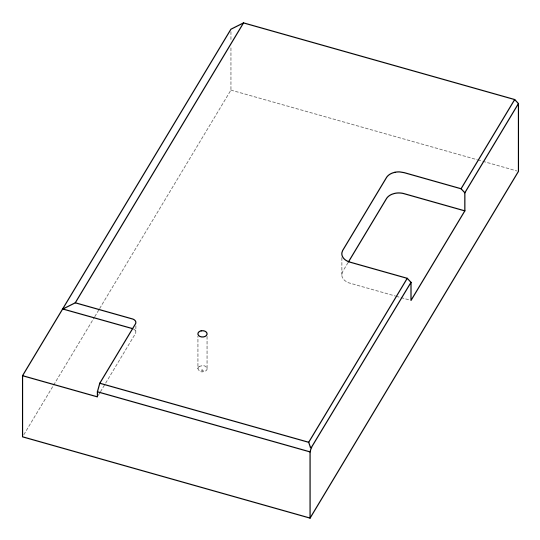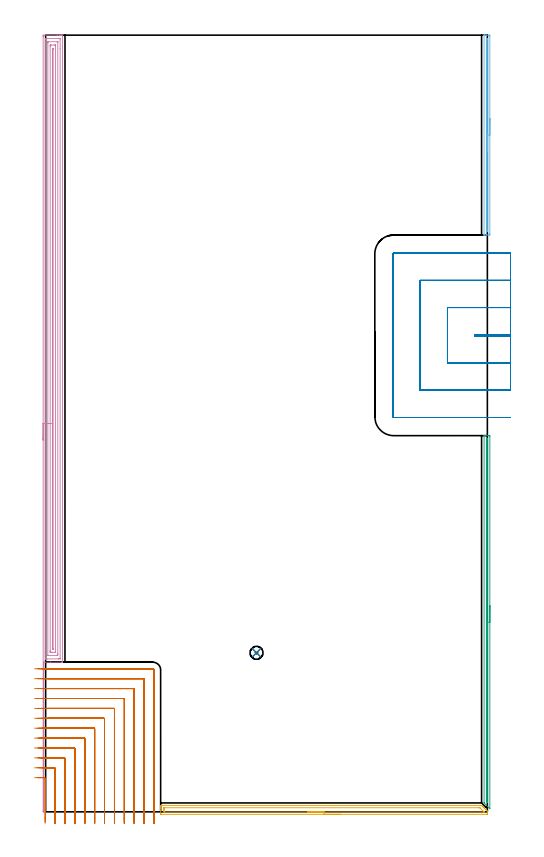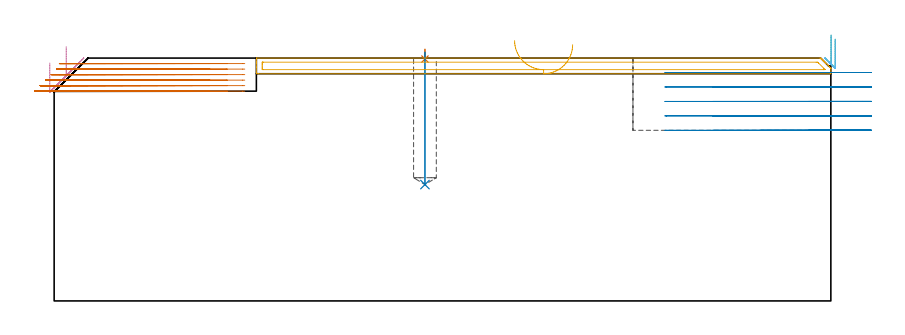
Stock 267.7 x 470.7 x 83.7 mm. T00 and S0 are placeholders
(PLAN: 8 operations, 4 tool changes, 49.5 min)
(1 SPOT_DRILL | STEP1POCKET | NXT0321_9005460120000 | 0.03 min | 0 mm3)
(2 DRILL_BLIND_HOLE_INTO_CENTER | STEP1POCKET | UGT0301_198 | 0.18 min | 2038 mm3)
(3 AREA_MILL | FG_CHAMFER_SURFACE | UGT0205_001 | 3.74 min | 1411 mm3)
(4 AREA_MILL_1 | FG_CHAMFER_SURFACE_1 | UGT0205_001 | 16.11 min | 31850 mm3)
(5 AREA_MILL_2 | FG_CHAMFER_SURFACE_2 | UGT0205_001 | 3.34 min | 2918 mm3)
(6 AREA_MILL_3 | FG_CHAMFER_SURFACE_3 | UGT0205_001 | 2.09 min | 761 mm3)
(7 MILL_CORNER_NOTCH_RECTANGULAR | CORNER_NOTCH_RECTANGULAR | NXT0201_009 | Follow Part, ap 2, ae 75% | 15.04 min | 66110 mm3)
(8 MILL_SLOT | SLOT_PARTIAL_RECTANGULAR | UGT0201_105 | Follow Part, ap 5.5, ae 75% | 8.99 min | 205088 mm3)
(TOOL NXT0321_9005460120000 | NC Spot Drill, 142deg, 12mm, Carbide, Uncoated | D12 PA142 FL30 Z2)
(TOOL UGT0301_198 | Twist Drill 7.9 mm | D7.9 PA118 FL73 Z2)
(TOOL UGT0205_001 | Chamfer Mill 20 x 3 x 45 deg. | D20 FL50 Z2)
(TOOL NXT0201_009 | ENDMILL 8mm [2P460-0800-NA 1630] | D8 FL26 Z6)
(TOOL UGT0201_105 | End Mill 22 mm | D22 FL25 Z2)
(OP 1 SPOT_DRILL)
G17 G21 G94 G90
T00 M6
G54
G17 G0 G90 X127.8 Y96.4 S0 M3
G43 Z93.7 H0
G94 G81 G98 Z83.36 F250. R86.7
G80
M5
M2
(OP 2 DRILL_BLIND_HOLE_INTO_CENTER)
G17 G21 G94 G90
T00 M6
G54
G17 G0 G90 X127.8 Y96.4 S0 M3
G43 Z93.7 H0
G94 G81 G98 Z40.1 F250. R85.7
G80
M5
M2
(OP 3 AREA_MILL)
G17 G21 G94 G90
T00 M6
G54
G17 G0 G90 X269.2 Y124.95 S1061 M3
G43 Z93.7 H0
Z90.2
G94 G1 Y124.912 Z89.328 F250.
Y124.798 Z88.463
Y124.609 Z87.612
Y124.347 Z86.78
Y124.013 Z85.974
Y123.61 Z85.2
Y123.141 Z84.464
Y122.61 Z83.772
Y122.021 Z83.129
Y121.378 Z82.539
Y120.686 Z82.008
Y119.95 Z81.54
Y119.176 Z81.137
Y118.37 Z80.803
Y117.538 Z80.541
Y116.686 Z80.352
Y115.822 Z80.238
Y114.95 Z80.2
Y2.059
X269.193 Y1.919 Z80.206
X269.042 Y2.059 Z80.358
X265.903 Y5.197 Z83.497
X265.704 Y5.405 Z83.689
X265.7 Y5.629 Z83.7
Y227.841
X265.706 Y227.99 Z83.693
X266.006 Y228. Z83.393
X266.384 Z83.015
X267.01 Z82.385
X268.203 Z81.194
X268.77 Y227.995 Z80.624
X269.19 Y227.99 Z80.204
X269.195 Y227.826 Z80.201
X269.199 Y227.395
X269.2 Y114.95 Z80.2
X267.786 Z81.614
Y6.181
X267.779 Y5.788 Z81.621
X267.768 Y5.793 Z81.632
X267.73 Y5.824 Z81.67
X267.695 Y5.857 Z81.705
X267.48 Y6.075 Z81.92
X267.121 Y6.451 Z82.279
X267.115 Y6.817 Z82.285
X267.114 Y6.861 Z82.286
Y225.504
X267.121 Y225.985 Z82.279
X267.144 Y225.99 Z82.256
X267.194 Y225.995 Z82.206
X267.258 Y225.998 Z82.142
X267.508 Y225.997 Z81.892
X267.699 Y225.99 Z81.701
X267.779 Y225.964 Z81.621
X267.784 Y225.718 Z81.616
X267.785 Y225.61 Z81.615
X267.786 Y114.95 Z81.614
Y114.078 Z81.652
Y113.213 Z81.766
Y112.362 Z81.955
Y111.53 Z82.217
Y110.724 Z82.551
Y109.95 Z82.954
Y109.214 Z83.423
Y108.522 Z83.954
Y107.879 Z84.543
Y107.29 Z85.186
Y106.758 Z85.878
Y106.29 Z86.614
Y105.887 Z87.388
Y105.553 Z88.194
Y105.291 Z89.026
Y105.102 Z89.878
Y104.988 Z90.743
Y104.95 Z91.614
G0 Z93.7
M5
M2
(OP 4 AREA_MILL_1)
G17 G21 G94 G90
T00 M6
G54
G17 G0 G90 X-1.5 Y225.35 S1061 M3
G43 Z93.7 H0
Z82.
G94 G1 Y225.388 Z81.128 F250.
Y225.502 Z80.264
Y225.691 Z79.412
Y225.953 Z78.58
Y226.287 Z77.774
Y226.69 Z77.
Y227.158 Z76.264
Y227.69 Z75.572
Y228.279 Z74.929
Y228.922 Z74.34
Y229.614 Z73.808
Y230.35 Z73.34
Y231.124 Z72.937
Y231.93 Z72.603
Y232.762 Z72.341
Y233.614 Z72.152
Y234.478 Z72.038
Y235.35 Z72.
Y469.709
X-1.499 Y470.07 Z72.001
X-1.495 Y470.598 Z72.003
X-1.492 Y470.692 Z72.006
X-0.972 Y470.7 Z72.526
X7.011 Z80.506
X8.423 Z81.919
X8.785 Z82.28
X9.509 Z83.008
X9.769 Z83.269
X10.167 Y470.693 Z83.658
X10.197 Y470.69 Z83.688
X10.2 Y470.517 Z83.7
Y90.934
X10.204 Y90.7 Z83.696
X10.123 Z83.622
X10.081 Z83.58
X9.672 Z83.166
X2.985 Z76.484
X-1.2 Z72.3
Y90.568
Y90.352 Z72.299
X-1.197 Y90.222 Z72.297
X-1.2 Y90.132 Z72.3
Y0.182
Y0.005 Z72.29
X-1.201 Y0.004
X-1.287 Y0.002 Z72.205
X-1.491 Y0.004 Z72.005
X-1.497 Y0.082 Z72.003
X-1.5 Y0.182 Z72.
Y235.35
X-0.086 Z73.414
Y468.282
X-0.085 Y468.69 Z73.415
X0.39 Y468.698 Z73.89
X0.802 Y468.699 Z74.302
X1.275 Y468.7 Z74.775
X7.898 Y468.699 Z81.398
X8.373 Y468.697 Z81.873
X8.785 Y468.69 Z82.285
X8.786 Y468.282 Z82.286
Y462.414
Y92.729
X8.785 Y92.71 Z82.285
X7.927 Y92.7 Z81.427
X7.898 Z81.398
X0.831 Z74.331
X-0.06 Y92.704 Z73.44
X-0.085 Y92.71 Z73.415
X-0.086 Y92.729 Z73.414
Y92.73
Y235.35
X1.328 Z74.828
X1.329 Y465.963 Z74.829
X1.331 Y466.494 Z74.831
X1.334 Y466.674 Z74.834
X1.335 Y466.689 Z74.835
X1.362 Y466.693 Z74.862
X1.416 Y466.697 Z74.916
X1.485 Y466.7 Z74.985
X7.011 Y466.699 Z80.511
X7.215 Y466.697 Z80.715
X7.351 Y466.691 Z80.851
X7.366 Y466.688 Z80.866
X7.368 Y466.682 Z80.868
X7.37 Y466.659 Z80.87
X7.371 Y466.615 Z80.871
Y466.494
Y95.943
X7.369 Y95.412 Z80.869
X7.365 Y95.055 Z80.865
X7.357 Y94.71 Z80.857
X7.011 Y94.703 Z80.511
X6.829 Y94.701 Z80.329
X1.689 Z75.189
X1.506 Y94.702 Z75.006
X1.362 Y94.71 Z74.862
X1.334 Y94.713 Z74.834
X1.332 Y94.73 Z74.832
X1.33 Y94.751 Z74.83
X1.329 Y94.881 Z74.829
X1.328 Y235.35 Z74.828
X2.743 Z76.243
Y463.811
X2.746 Y464.534 Z76.246
X2.75 Y464.64 Z76.25
X2.753 Y464.69 Z76.253
X2.802 Y464.692 Z76.302
X3.022 Y464.696 Z76.522
X3.463 Y464.7 Z76.963
X5.237 Z78.737
X5.679 Y464.696 Z79.179
X5.897 Y464.692 Z79.397
X5.946 Y464.69 Z79.446
X5.95 Y464.654 Z79.45
X5.952 Y464.589 Z79.452
X5.957 Y463.98 Z79.457
Y463.811
Y97.2
X5.955 Y96.837 Z79.455
X5.953 Y96.747 Z79.453
X5.951 Y96.711 Z79.451
X5.898 Y96.708 Z79.398
X5.731 Y96.702 Z79.231
X3.959 Y96.7 Z77.459
X3.463 Z76.963
X3.071 Y96.701 Z76.571
X2.809 Y96.708 Z76.309
X2.751 Y96.71 Z76.251
X2.748 Y96.81 Z76.248
X2.744 Y97.031 Z76.244
X2.743 Y97.2 Z76.243
Y97.927
Y235.35
X4.157 Z77.657
X4.158 Y462.412 Z77.658
X4.16 Y462.542 Z77.66
X4.164 Y462.645 Z77.664
X4.168 Y462.691 Z77.668
X4.183 Y462.692 Z77.683
X4.35 Y462.697 Z77.85
X4.446 Z77.946
X4.505 Y462.694 Z78.005
X4.531 Y462.691 Z78.031
X4.536 Y462.606 Z78.036
X4.541 Y462.217 Z78.041
X4.542 Y462.023 Z78.042
X4.543 Y98.989 Z78.043
X4.541 Y98.796 Z78.041
X4.538 Y98.73 Z78.038
X4.536 Y98.713 Z78.036
X4.527 Y98.71 Z78.027
X4.493 Y98.705 Z77.993
X4.35 Y98.702 Z77.85
X4.255 Y98.704 Z77.755
X4.179 Y98.71 Z77.679
X4.163 Y98.713 Z77.663
X4.161 Y98.739 Z77.661
X4.159 Y98.794 Z77.659
X4.157 Y98.989 Z77.657
Y99.183
Y235.35
Y236.222 Z77.695
Y237.086 Z77.809
Y237.938 Z77.998
Y238.77 Z78.26
Y239.576 Z78.594
Y240.35 Z78.997
Y241.086 Z79.465
Y241.778 Z79.996
Y242.421 Z80.586
Y243.01 Z81.229
Y243.542 Z81.921
Y244.01 Z82.657
Y244.413 Z83.431
Y244.747 Z84.237
Y245.009 Z85.069
Y245.198 Z85.92
Y245.312 Z86.785
Y245.35 Z87.657
G0 Z93.7
M5
M2
(OP 5 AREA_MILL_2)
G17 G21 G94 G90
T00 M6
G54
G17 G0 G90 X178.7 Y-1.5 S1061 M3
G43 Z93.7 H0
Z88.3
G94 G1 X178.662 Z87.428 F250.
X178.548 Z86.564
X178.359 Z85.712
X178.097 Z84.88
X177.763 Z84.074
X177.36 Z83.3
X176.892 Z82.564
X176.36 Z81.872
X175.771 Z81.229
X175.128 Z80.64
X174.436 Z80.108
X173.7 Z79.64
X172.926 Z79.237
X172.12 Z78.903
X171.288 Z78.641
X170.436 Z78.452
X169.572 Z78.338
X168.7 Z78.3
X70.331
X69.842 Y-1.494 Z78.303
X69.709 Y-1.491 Z78.305
X69.7 Y-1.01 Z78.786
Y0.758 Z80.553
Y2.163 Z81.959
Y2.526 Z82.321
Y3.498 Z83.298
X69.709 Y3.881 Z83.673
X69.71 Y3.904 Z83.695
X69.879 Y3.9 Z83.7
X263.939
X264.196 Y3.896 Z83.69
X264.233 Y3.869 Z83.665
X264.551 Y3.55 Z83.348
X264.692 Y3.41 Z83.206
X264.833 Y3.267 Z83.065
X264.988 Y3.113 Z82.911
X265.134 Y2.968 Z82.764
X265.281 Y2.82 Z82.618
X265.425 Y2.676 Z82.474
X265.576 Y2.526 Z82.322
X265.728 Y2.373 Z82.171
X265.862 Y2.239 Z82.036
X266.018 Y2.084 Z81.879
X266.504 Y1.596 Z81.396
X266.771 Y1.33 Z81.128
X266.902 Y1.2 Z80.996
X267.27 Y0.83 Z80.63
X267.419 Y0.681 Z80.48
X267.665 Y0.431 Z80.229
X267.696 Y0.393 Z80.19
X267.699 Y0.316 Z80.113
X267.7 Y0.265 Z80.063
Y-1.373 Z78.424
X267.697 Y-1.491 Z78.305
X267.516 Y-1.5 Z78.3
X168.7
Y-0.086 Z79.714
X72.078 Y-0.085 Z79.715
X71.72 Y-0.079 Z79.721
X71.71 Y0.037 Z79.837
X71.703 Y0.286 Z80.086
X71.701 Y0.758 Z80.558
X71.7 Y1.172 Z80.972
X71.701 Y1.642 Z81.442
X71.703 Y2.054 Z81.854
X71.71 Y2.468 Z82.268
X71.725 Y2.479 Z82.279
X71.747 Y2.482 Z82.282
X71.799 Y2.484 Z82.284
X71.906 Y2.485 Z82.285
X72.119 Y2.486 Z82.286
X262.639 Y2.485 Z82.285
X263.065 Y2.479 Z82.279
X263.171 Y2.467 Z82.267
X263.313 Y2.331 Z82.131
X263.492 Y2.157 Z81.957
X265.281 Y0.369 Z80.169
X265.601 Y0.042 Z79.842
X265.652 Y-0.013 Z79.787
X265.69 Y-0.061 Z79.739
Y-0.076 Z79.724
X265.659 Y-0.079 Z79.721
X265.281 Y-0.085 Z79.715
X265.239 Y-0.086 Z79.714
X168.7
X167.828 Z79.752
X166.964 Z79.866
X166.112 Z80.055
X165.28 Z80.317
X164.474 Z80.651
X163.7 Z81.054
X162.964 Z81.523
X162.272 Z82.054
X161.629 Z82.643
X161.04 Z83.286
X160.508 Z83.978
X160.04 Z84.714
X159.637 Z85.488
X159.303 Z86.294
X159.041 Z87.126
X158.852 Z87.978
X158.738 Z88.843
X158.7 Z89.714
G0 Z93.7
M5
M2
(OP 6 AREA_MILL_3)
G17 G21 G94 G90
T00 M6
G54
G17 G0 G90 X269.2 Y420.15 S1061 M3
G43 Z93.7 H0
Z90.2
G94 G1 Y420.112 Z89.328 F250.
Y419.998 Z88.463
Y419.809 Z87.612
Y419.547 Z86.78
Y419.213 Z85.974
Y418.81 Z85.2
Y418.342 Z84.464
Y417.81 Z83.772
Y417.221 Z83.129
Y416.578 Z82.54
Y415.886 Z82.008
Y415.15 Z81.54
Y414.376 Z81.137
Y413.57 Z80.803
Y412.738 Z80.541
Y411.886 Z80.352
Y411.022 Z80.238
Y410.15 Z80.2
X269.199 Y350.231 Z80.201
X269.196 Y349.799
X269.191 Y349.61 Z80.204
X268.77 Y349.6 Z80.625
X267.373 Z82.024
X267.01 Z82.385
X266.048 Z83.352
X265.703 Y349.61 Z83.688
X265.7 Y349.766 Z83.699
Y349.784 Z83.7
Y470.516
Y470.542 Z83.698
X265.703 Y470.69 Z83.688
X266.045 Y470.7 Z83.355
X266.054 Z83.345
X266.285 Z83.115
X267.01 Z82.385
X268.253 Z81.144
X268.77 Y470.696 Z80.625
X269.191 Y470.69 Z80.204
X269.196 Y470.501 Z80.201
X269.199 Y470.069
X269.2 Y410.15 Z80.2
X267.786 Z81.614
X267.785 Y351.976 Z81.615
X267.779 Y351.614 Z81.621
X267.421 Y351.603 Z81.979
X267.204 Y351.602 Z82.196
X267.169 Y351.604 Z82.231
X267.134 Y351.61 Z82.266
X267.121 Y351.62 Z82.279
X267.119 Y351.648 Z82.281
X267.115 Y351.914 Z82.285
X267.114 Y468.174 Z82.286
X267.115 Y468.28 Z82.285
X267.121 Y468.62 Z82.279
X267.126 Y468.691 Z82.274
X267.175 Y468.695 Z82.225
X267.243 Y468.698 Z82.157
X267.477 Y468.7 Z81.923
X267.696 Y468.698 Z81.704
X267.731 Y468.696 Z81.669
X267.766 Y468.69 Z81.634
X267.779 Y468.68 Z81.621
X267.781 Y468.652 Z81.619
X267.785 Y468.386 Z81.615
X267.786 Y410.15 Z81.614
Y409.278 Z81.652
Y408.414 Z81.766
Y407.562 Z81.955
Y406.73 Z82.217
Y405.924 Z82.551
Y405.15 Z82.954
Y404.414 Z83.423
Y403.722 Z83.954
Y403.079 Z84.543
Y402.49 Z85.186
Y401.958 Z85.878
Y401.49 Z86.614
Y401.087 Z87.388
Y400.753 Z88.194
Y400.491 Z89.026
Y400.302 Z89.878
Y400.188 Z90.743
Y400.15 Z91.614
G0 Z93.7
M5
M2
(OP 7 MILL_CORNER_NOTCH_RECTANGULAR)
G17 G21 G94 G90
T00 M6
G54
G17 G0 G90 X5.7 Y-5.528 S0 M3
G43 Z93.7 H1
Z81.8
G94 G1 Y-2.528 F250.
Y26.305 F500.
G3 X5.305 Y26.7 R0.4
G2 X4.8 Y26.698 R60.
G1 X1.8 Y26.699 F250.
G0 Z93.7
X11.704 Y-7.
Z81.8
G1 X11.7 Y-4.
Y-3.923 F500.
Y32.305
G3 X11.305 Y32.7 R0.4
G1 X5.305
X4.8
X1.8 Y32.701 F250.
G0 Z93.7
X17.705 Y-7.
Z81.8
G1 X17.7 Y-4.
Y-3.923 F500.
Y38.304
G3 X17.304 Y38.7 R0.4
G1 X11.305
X4.8
X1.8 Y38.701 F250.
G0 Z93.7
X23.706 Y-7.
Z81.8
G1 X23.7 Y-4.
Y-3.923 F500.
Y44.304
G3 X23.304 Y44.7 R0.4
G1 X17.304
X4.8
X1.8 Y44.701 F250.
G0 Z93.7
X29.707 Y-7.
Z81.8
G1 X29.7 Y-4.
Y-3.923 F500.
Y50.304
G3 X29.304 Y50.7 R0.4
G1 X23.304
X4.8
X1.8 Y50.701 F250.
G0 Z93.7
X35.708 Y-7.
Z81.8
G1 X35.7 Y-4.
Y-3.923 F500.
Y56.304
G3 X35.304 Y56.7 R0.4
G1 X29.304
X4.8
X1.8 Y56.702 F250.
G0 Z93.7
X41.71 Y-7.
Z81.8
G1 X41.7 Y-4.
Y-3.923 F500.
Y62.304
G3 X41.304 Y62.7 R0.4
G1 X35.304
X4.8
X1.8 Y62.702 F250.
G0 Z93.7
X47.713 Y-7.
Z81.8
G1 X47.7 Y-4.
Y-3.923 F500.
Y68.303
G3 X47.303 Y68.7 R0.4
G1 X41.304
X4.8
X1.8 Y68.703 F250.
G0 Z93.7
X53.72 Y-7.
Z81.8
G1 X53.7 Y-4.
Y-3.923 F500.
Y74.303
G3 X53.303 Y74.7 R0.4
G1 X47.303
X4.8
X1.8 Y74.704 F250.
G0 Z93.7
X59.739 Y-7.
Z81.8
G1 X59.7 Y-4.
Y-3.923 F500.
Y80.303
G3 X59.303 Y80.7 R0.4
G1 X53.303
X4.8
X1.8 Y80.708 F250.
G0 Z93.7
X65.7 Y-6.923
Z81.8
G1 Y-3.923
Y86. F500.
G3 X65. Y86.7 R0.7
G1 X4.817
X1.817 F250.
G0 Z93.7
X5.7 Y-6.341
Z79.9
G1 Y-3.341
Y26.305 F500.
G3 X5.305 Y26.7 R0.4
G1 X3.9
X0.9 F250.
G0 Z93.7
X11.7 Y-7.
Z79.9
G1 Y-4.
Y32.304 F500.
G3 X11.304 Y32.7 R0.4
G1 X3.9
X0.9 F250.
G0 Z93.7
X17.7 Y-7.
Z79.9
G1 Y-4.
Y38.304 F500.
G3 X17.304 Y38.7 R0.4
G1 X3.9
X0.9 F250.
G0 Z93.7
X23.7 Y-7.
Z79.9
G1 Y-4.
Y44.304 F500.
G3 X23.304 Y44.7 R0.4
G1 X3.9
X0.9 F250.
G0 Z93.7
X29.7 Y-7.
Z79.9
G1 Y-4.
Y50.304 F500.
G3 X29.304 Y50.7 R0.4
G1 X3.9
X0.9 F250.
G0 Z93.7
X35.7 Y-7.
Z79.9
G1 Y-4.
Y56.304 F500.
G3 X35.304 Y56.7 R0.4
G1 X3.9
X0.9 F250.
G0 Z93.7
X41.7 Y-7.
Z79.9
G1 Y-4.
Y62.304 F500.
G3 X41.304 Y62.7 R0.4
G1 X3.9
X0.9 F250.
G0 Z93.7
X47.7 Y-7.
Z79.9
G1 Y-4.
Y68.303 F500.
G3 X47.303 Y68.7 R0.4
G1 X3.9
X0.9 F250.
G0 Z93.7
X53.7 Y-7.
Z79.9
G1 Y-4.
Y74.303 F500.
G3 X53.303 Y74.7 R0.4
G1 X3.9
X0.9 F250.
G0 Z93.7
X59.7 Y-7.
Z79.9
G1 Y-4.
Y80.303 F500.
G3 X59.303 Y80.7 R0.4
G1 X3.9
X0.9 F250.
G0 Z93.7
X65.7 Y-7.
Z79.9
G1 Y-4.
Y86. F500.
G3 X65. Y86.7 R0.7
G1 X3.9
X0.9 F250.
G0 Z93.7
X5.7 Y-6.989
Z78.
G1 Y-3.989
Y26.305 F500.
G3 X5.305 Y26.7 R0.4
G1 X2.
X-1. F250.
G0 Z93.7
X11.7 Y-7.
Z78.
G1 Y-4.
Y32.304 F500.
G3 X11.304 Y32.7 R0.4
G1 X5.305
X2.
X-1. F250.
G0 Z93.7
X17.7 Y-7.
Z78.
G1 Y-4.
Y38.304 F500.
G3 X17.304 Y38.7 R0.4
G1 X11.304
X2.
X-1. F250.
G0 Z93.7
X23.7 Y-7.
Z78.
G1 Y-4.
Y44.304 F500.
G3 X23.304 Y44.7 R0.4
G1 X17.304
X2.
X-1. F250.
G0 Z93.7
X29.7 Y-7.
Z78.
G1 Y-4.
Y50.304 F500.
G3 X29.304 Y50.7 R0.4
G1 X23.304
X2.
X-1. F250.
G0 Z93.7
X35.7 Y-7.
Z78.
G1 Y-4.
Y56.304 F500.
G3 X35.304 Y56.7 R0.4
G1 X29.304
X2.
X-1. F250.
G0 Z93.7
X41.7 Y-7.
Z78.
G1 Y-4.
Y62.304 F500.
G3 X41.304 Y62.7 R0.4
G1 X35.304
X2.
X-1. F250.
G0 Z93.7
X47.7 Y-7.
Z78.
G1 Y-4.
Y68.303 F500.
G3 X47.303 Y68.7 R0.4
G1 X41.304
X2.
X-1. F250.
G0 Z93.7
X53.7 Y-7.
Z78.
G1 Y-4.
Y74.303 F500.
G3 X53.303 Y74.7 R0.4
G1 X47.303
X2.
X-1. Y74.701 F250.
G0 Z93.7
X59.7 Y-7.
Z78.
G1 Y-4.
Y80.303 F500.
G3 X59.303 Y80.7 R0.4
G1 X53.303
X2.
X-1. Y80.701 F250.
G0 Z93.7
X65.7 Y-7.
Z78.
G1 Y-4.
Y86. F500.
G3 X65. Y86.7 R0.7
G1 X2.003
X-0.997 F250.
G0 Z93.7
X5.7 Y-7.
Z76.1
G1 Y-4.
Y26.305 F500.
G3 X5.305 Y26.7 R0.4
G1 X0.1
X-2.9 F250.
G0 Z93.7
X11.7 Y-7.
Z76.1
G1 Y-4.
Y32.304 F500.
G3 X11.304 Y32.7 R0.4
G1 X0.1
X-2.9 F250.
G0 Z93.7
X17.7 Y-7.
Z76.1
G1 Y-4.
Y38.304 F500.
G3 X17.304 Y38.7 R0.4
G1 X0.1
X-2.9 F250.
G0 Z93.7
X23.7 Y-7.
Z76.1
G1 Y-4.
Y44.304 F500.
G3 X23.304 Y44.7 R0.4
G1 X0.1
X-2.9 F250.
G0 Z93.7
X29.7 Y-7.
Z76.1
G1 Y-4.
Y50.304 F500.
G3 X29.304 Y50.7 R0.4
G1 X0.1
X-2.9 F250.
G0 Z93.7
X35.7 Y-7.
Z76.1
G1 Y-4.
Y56.304 F500.
G3 X35.304 Y56.7 R0.4
G1 X0.101
X-2.899 F250.
G0 Z93.7
X41.7 Y-7.
Z76.1
G1 Y-4.
Y62.304 F500.
G3 X41.304 Y62.7 R0.4
G1 X0.101
X-2.899 F250.
G0 Z93.7
X47.7 Y-7.
Z76.1
G1 Y-4.
Y68.303 F500.
G3 X47.303 Y68.7 R0.4
G1 X0.101
X-2.899 F250.
G0 Z93.7
X53.7 Y-7.
Z76.1
G1 Y-4.
Y74.303 F500.
G3 X53.303 Y74.7 R0.4
G1 X0.101
X-2.899 F250.
G0 Z93.7
X59.7 Y-7.
Z76.1
G1 Y-4.
Y80.303 F500.
G3 X59.303 Y80.7 R0.4
G1 X0.101
X-2.899 F250.
G0 Z93.7
X65.7 Y-7.
Z76.1
G1 Y-4.
Y86. F500.
G3 X65. Y86.7 R0.7
G1 X0.101
X-2.899 F250.
G0 Z93.7
X-0.3 Y-6.122
Z74.2
G1 Y-3.122
Y20.305 F500.
G3 X-0.695 Y20.7 R0.4
G1 X-1.8
X-4.8 F250.
G0 Z93.7
X5.7 Y-7.
Z74.2
G1 Y-4.
Y26.305 F500.
G3 X5.305 Y26.7 R0.4
G1 X-1.8
X-4.8 F250.
G0 Z93.7
X11.7 Y-7.
Z74.2
G1 Y-4.
Y32.304 F500.
G3 X11.304 Y32.7 R0.4
G1 X-1.8
X-4.8 F250.
G0 Z93.7
X17.7 Y-7.
Z74.2
G1 Y-4.
Y38.304 F500.
G3 X17.304 Y38.7 R0.4
G1 X-1.8
X-4.8 F250.
G0 Z93.7
X23.7 Y-7.
Z74.2
G1 Y-4.
Y44.304 F500.
G3 X23.304 Y44.7 R0.4
G1 X-1.8
X-4.8 F250.
G0 Z93.7
X29.7 Y-7.
Z74.2
G1 Y-4.
Y50.304 F500.
G3 X29.304 Y50.7 R0.4
G1 X-1.8
X-4.8 F250.
G0 Z93.7
X35.7 Y-7.
Z74.2
G1 Y-4.
Y56.304 F500.
G3 X35.304 Y56.7 R0.4
G1 X-1.8
X-4.8 F250.
G0 Z93.7
X41.7 Y-7.
Z74.2
G1 Y-4.
Y62.304 F500.
G3 X41.304 Y62.7 R0.4
G1 X-1.8
X-4.8 F250.
G0 Z93.7
X47.7 Y-7.
Z74.2
G1 Y-4.
Y68.303 F500.
G3 X47.303 Y68.7 R0.4
G1 X-1.8
X-4.8 F250.
G0 Z93.7
X53.7 Y-7.
Z74.2
G1 Y-4.
Y74.303 F500.
G3 X53.303 Y74.7 R0.4
G1 X-1.8
X-4.8 F250.
G0 Z93.7
X59.7 Y-7.
Z74.2
G1 Y-4.
Y80.303 F500.
G3 X59.303 Y80.7 R0.4
G1 X-1.8
X-4.8 F250.
G0 Z93.7
X65.7 Y-7.
Z74.2
G1 Y-4.
Y86. F500.
G3 X65. Y86.7 R0.7
G1 X-1.8
X-4.8 F250.
G0 Z93.7
X-0.3 Y-6.955
Z72.3
G1 Y-3.955
Y20.305 F500.
G3 X-0.695 Y20.7 R0.4
G1 X-3.699
X-6.699 F250.
G0 Z93.7
X5.7 Y-7.
Z72.3
G1 Y-4.
Y26.305 F500.
G3 X5.305 Y26.7 R0.4
G1 X-3.699
X-6.699 F250.
G0 Z93.7
X11.7 Y-7.
Z72.3
G1 Y-4.
Y32.305 F500.
G3 X11.305 Y32.7 R0.4
G1 X-3.699
X-6.699 F250.
G0 Z93.7
X17.7 Y-7.
Z72.3
G1 Y-4.
Y38.304 F500.
G3 X17.304 Y38.7 R0.4
G1 X-3.699
X-6.699 F250.
G0 Z93.7
X23.7 Y-7.
Z72.3
G1 Y-4.
Y44.304 F500.
G3 X23.304 Y44.7 R0.4
G1 X-3.699
X-6.699 F250.
G0 Z93.7
X29.7 Y-7.
Z72.3
G1 Y-4.
Y50.304 F500.
G3 X29.304 Y50.7 R0.4
G1 X-3.699
X-6.699 F250.
G0 Z93.7
X35.7 Y-7.
Z72.3
G1 Y-4.
Y56.304 F500.
G3 X35.304 Y56.7 R0.4
G1 X-3.699
X-6.699 F250.
G0 Z93.7
X41.7 Y-7.
Z72.3
G1 Y-4.
Y62.304 F500.
G3 X41.304 Y62.7 R0.4
G1 X-3.699
X-6.699 F250.
G0 Z93.7
X47.7 Y-7.
Z72.3
G1 Y-4.
Y68.303 F500.
G3 X47.303 Y68.7 R0.4
G1 X-3.699
X-6.699 F250.
G0 Z93.7
X53.7 Y-7.
Z72.3
G1 Y-4.
Y74.303 F500.
G3 X53.303 Y74.7 R0.4
G1 X-3.699
X-6.699 F250.
G0 Z93.7
X59.7 Y-7.
Z72.3
G1 Y-4.
Y80.303 F500.
G3 X59.303 Y80.7 R0.4
G1 X-3.699
X-6.699 F250.
G0 Z93.7
X65.7 Y-7.
Z72.3
G1 Y-4.
Y86. F500.
G3 X65. Y86.7 R0.7
G1 X-3.699
X-6.699 F250.
G0 Z93.7
M5
M2
(OP 8 MILL_SLOT)
G17 G21 G94 G90
T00 M6
G54
G17 G0 G90 X281.7 Y289.1 S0 M3
G43 Z93.7 H0
Z78.72
G94 G1 X278.7 F250.
X260. F500.
Y288.5
X278.7
X281.7 F250.
Y305.6
X278.7
X243.5 F500.
Y272.
X278.7
X281.7 F250.
Y322.1
X278.7
X227. F500.
Y255.5
X278.7
X281.7 F250.
Y338.6
X278.7
X211. F500.
G3 X210.5 Y338.1 R0.5
G1 Y239.5
G3 X211. Y239. R0.5
G1 X278.7
X281.7 F250.
G0 Y289.1 Z73.74
G1 X278.7
X260. F500.
Y288.5
X278.7
X281.7 F250.
Y305.6
X278.7
X243.5 F500.
Y272.
X278.7
X281.7 F250.
Y322.1
X278.7
X227. F500.
Y255.5
X278.7
X281.7 F250.
Y338.6
X278.7
X211. F500.
G3 X210.5 Y338.1 R0.5
G1 Y239.5
G3 X211. Y239. R0.5
G1 X278.7
X281.7 F250.
G0 Y289.1 Z68.76
G1 X278.7
X260. F500.
Y288.5
X278.7
X281.7 F250.
Y305.6
X278.7
X243.5 F500.
Y272.
X278.7
X281.7 F250.
Y322.1
X278.7
X227. F500.
Y255.5
X278.7
X281.7 F250.
Y338.6
X278.7
X211. F500.
G3 X210.5 Y338.1 R0.5
G1 Y239.5
G3 X211. Y239. R0.5
G1 X278.7
X281.7 F250.
G0 Y289.1 Z63.78
G1 X278.7
X260. F500.
Y288.5
X278.7
X281.7 F250.
Y305.6
X278.7
X243.5 F500.
Y272.
X278.7
X281.7 F250.
Y322.1
X278.7
X227. F500.
Y255.5
X278.7
X281.7 F250.
Y338.6
X278.7
X211. F500.
G3 X210.5 Y338.1 R0.5
G1 Y239.5
G3 X211. Y239. R0.5
G1 X278.7
X281.7 F250.
G0 Y289.1 Z58.8
G1 X278.7
X260. F500.
Y288.5
X278.7
X281.7 F250.
Y305.6
X278.7
X243.5 F500.
Y272.
X278.7
X281.7 F250.
Y322.1
X278.7
X227. F500.
Y255.5
X278.7
X281.7 F250.
Y338.6
X278.7
X211. F500.
G3 X210.5 Y338.1 R0.5
G1 Y239.5
G3 X211. Y239. R0.5
G1 X278.7
X281.7 F250.
G0 Z93.7
M5
M2
